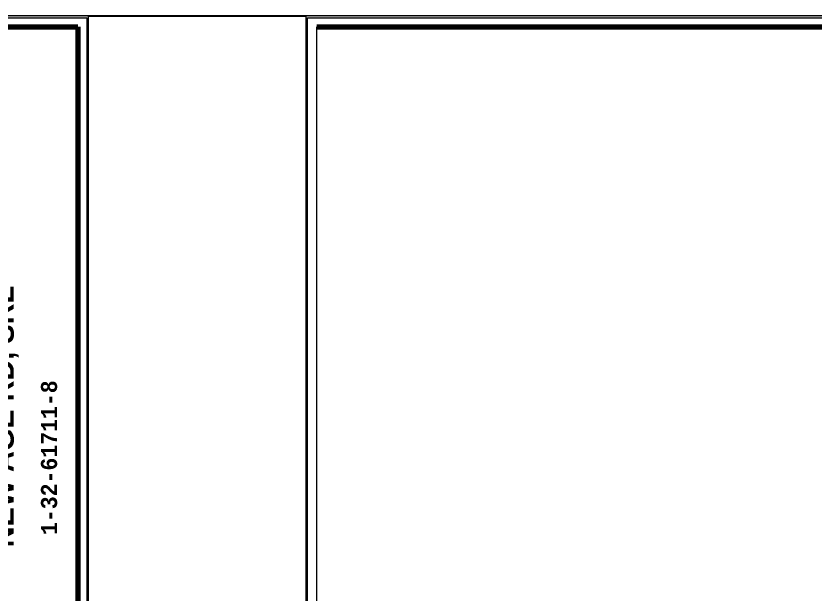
# Model space of a CAD drawing. Header units: metres. Extents: x -144 to 1000, y -717 to 29.
# Drawn here: x 200.3 to 218.65, y -612.39 to -599.13 of the extents above; entities that cross this region are included whole.
import ezdxf

# ---------------------------------------------------------------- set-up
doc = ezdxf.new("R2010")
doc.units = ezdxf.units.M
doc.layers.get('0').update_dxf_attribs({"color": 1})
for name, color, linetype, lineweight in [('G-ANNO-TTLB', 3, 'Continuous', 18), ('G-ANNO-TTLB-WIDE', 1, 'Continuous', 70), ('G-IMPT', 1, 'Continuous', 9)]:
    doc.layers.add(name, color=color, linetype=linetype, lineweight=lineweight)
doc.styles.add('Britannic Bold_B_5', font='', dxfattribs={"height": 0.006})
doc.styles.add('Courier New_B_5', font='courbd.ttf', dxfattribs={"width": 0.8, "height": 0.51})
doc.styles.get('Britannic Bold_B_5').set_extended_font_data('Britannic Bold', bold=True)

# ---------------------------------------------------------------- blocks, each defined once
blk = doc.blocks.new('tarjeta de nathalie 00')
at = {"layer": 'G-IMPT', "lineweight": 9}
h = blk.add_hatch(color=3, dxfattribs=at)
h.paths.add_polyline_path([(-145.23888, -717.38489), (-145.21019, -717.38489), (-145.21019, -716.89355), (-145.21019, -716.79934), (-145.23888, -716.79934), (-145.23888, -716.89379)])
h.paths.add_polyline_path([(-145.20996, -716.7991), (-145.20996, -717.3851), (-145.2392, -717.3851), (-145.2392, -716.7991)])
h.paths.add_polyline_path([(-145.23902, -717.3868), (-145.20826, -717.3868), (-145.20826, -716.7974), (-145.2392, -716.7974), (-146.09866, -716.7974), (-146.09866, -717.3868)])
h.paths.add_polyline_path([(-145.20795, -716.79707), (-145.20795, -717.3871), (-146.09898, -717.3871), (-146.09898, -716.79707)])
at = {"layer": 'G-ANNO-TTLB', "color": 3}
for p, q in [((-145.20795, -716.79707), (-146.09898, -716.79707)), ((-145.20795, -716.79707), (-146.09898, -716.79707)), ((-146.09866, -716.7974), (-145.2392, -716.7974)), ((-145.20826, -716.7974), (-145.20826, -717.3868)), ((-145.20795, -717.3871), (-145.20795, -716.79707)), ((-145.20795, -717.38713), (-145.20795, -716.79707)), ((-145.20996, -717.3851), (-145.20996, -716.7991)), ((-145.21019, -716.89355), (-145.21019, -717.38489))]:
    blk.add_line(p, q, dxfattribs=at)
at = {"layer": 'G-ANNO-TTLB'}
for p, q in [((-146.09898, -716.79707), (-146.09898, -717.3871)), ((-146.09898, -716.79707), (-146.09898, -717.38713)), ((-146.09866, -717.3868), (-146.09866, -716.7974)), ((-145.2392, -716.7974), (-145.20826, -716.7974)), ((-146.09696, -717.3851), (-146.09696, -716.7991)), ((-145.20996, -716.7991), (-145.2392, -716.7991)), ((-145.23888, -716.79934), (-145.21019, -716.79934)), ((-145.21019, -716.79934), (-145.21019, -716.89355))]:
    blk.add_line(p, q, dxfattribs=at)
at = {"layer": 'G-ANNO-TTLB-WIDE', "color": 3}
for p, q in [((-146.09696, -716.7991), (-145.20996, -716.7991)), ((-145.20996, -716.7991), (-145.20996, -717.3851))]:
    blk.add_line(p, q, dxfattribs=at)
at = {"layer": 'G-ANNO-TTLB', "lineweight": 9, "attachment_point": 1, "rotation": 90}
for s, insert, char_height, width, style in [('NEW AGE RD, SRL', (-145.2258, -716.8955), 0.004, 0.0518772, 'Britannic Bold_B_5'), ('1-32-61711-8', (-145.21676, -716.8932), 0.0029766, 0.0461772, 'Courier New_B_5')]:
    blk.add_mtext(s, dxfattribs=dict(at, insert=insert, char_height=char_height, width=width, style=style))

msp = doc.modelspace()

# ---------------------------------------------------------------- block references
at = {"xscale": 124.1004357506149, "yscale": 124.1004357506149, "zscale": 124.1004357506149}
msp.add_blockref('tarjeta de nathalie 00', (18222.336, 88355.704), dxfattribs=at)

# ---------------------------------------------------------------- next in the draw order: linework, layer by layer
msp.add_line((201.965, -599.125), (206.965, -599.125))

# ---------------------------------------------------------------- next in the draw order: block references
msp.add_blockref('tarjeta de nathalie 00', (18337.913, 88355.704), dxfattribs=at)

doc.saveas('drawing.dxf')
